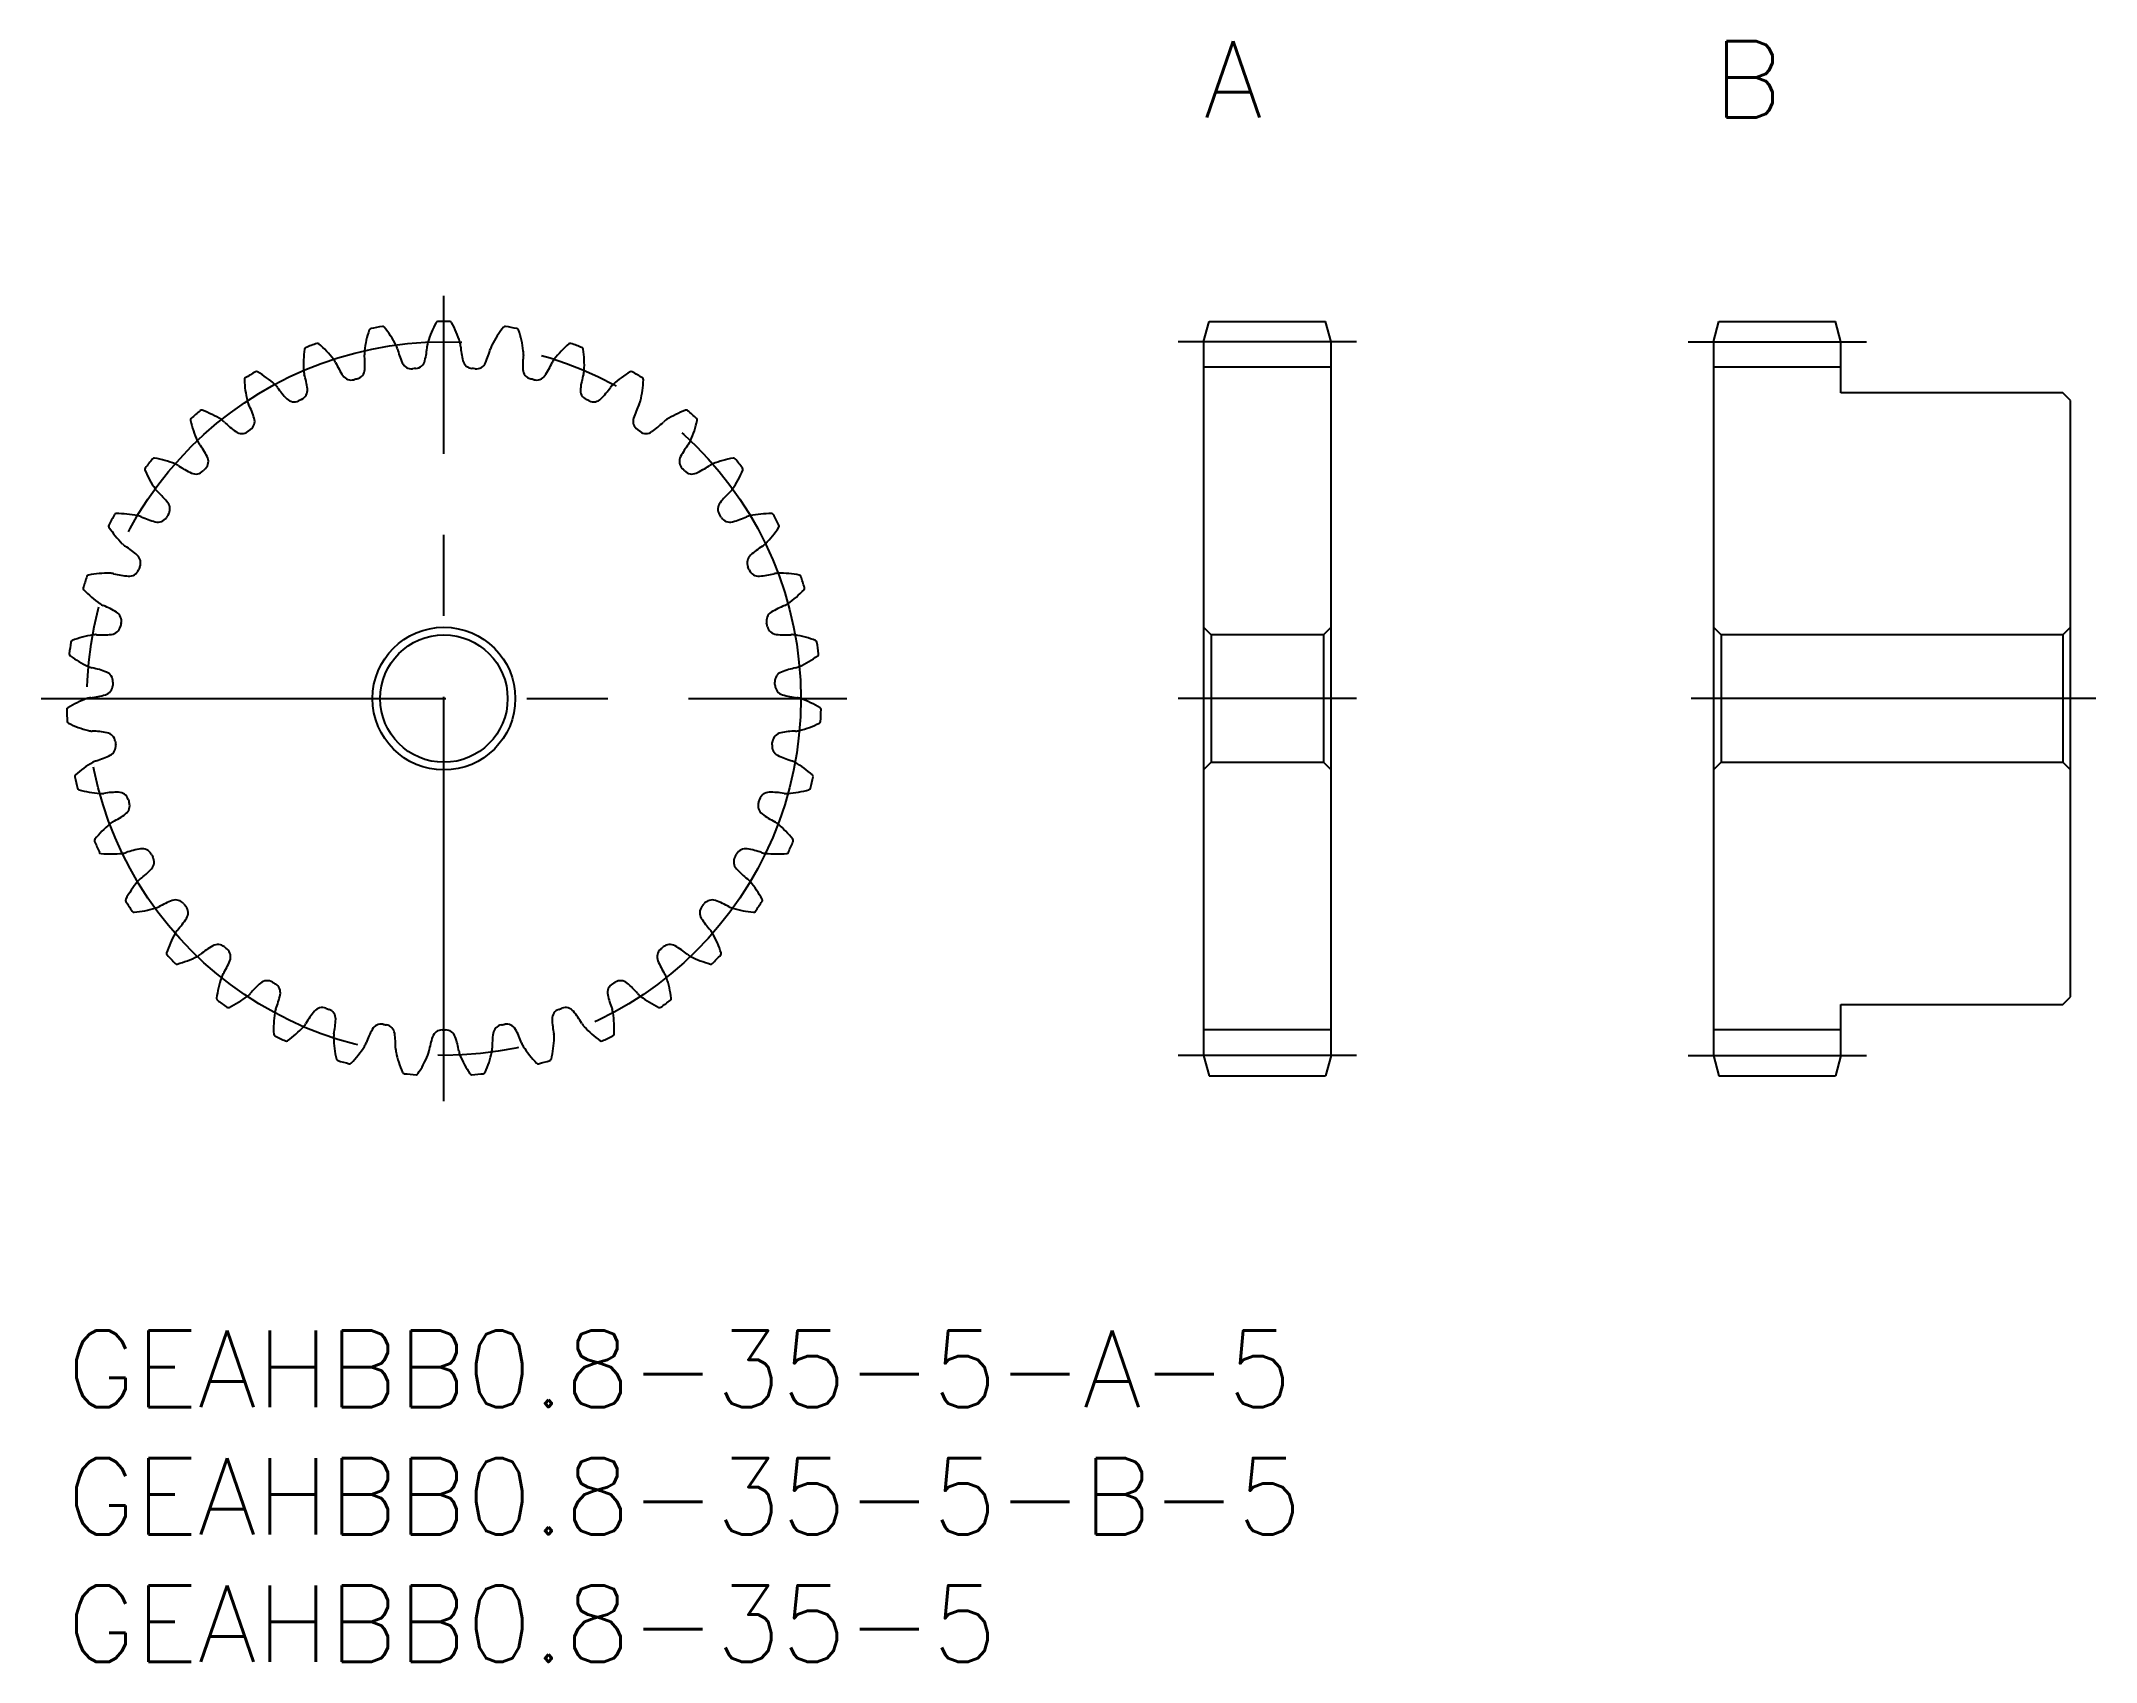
# Model space of a CAD drawing. Extents: x -1 to 79.6, y -13 to 50.6.
import ezdxf

# ---------------------------------------------------------------- set-up
doc = ezdxf.new("R2010")
doc.units = 0
doc.header["$LTSCALE"] = 0.5
doc.linetypes.add('CENTER', pattern=[50.8, 31.75, -6.35, 6.35, -6.35])
for name, color, linetype in [('MSM_CENTER', 1, 'CENTER'), ('MSM_CONTINUOUS', 7, 'CONTINUOUS'), ('MSM_PART_NUMBER', 7, 'CONTINUOUS')]:
    doc.layers.add(name, color=color, linetype=linetype)
doc.styles.get("Standard").update_dxf_attribs({"font": 'txt.shx', "height": 1, "bigfont": 'bigfont.shx'})

# ---------------------------------------------------------------- blocks, each defined once
blk = doc.blocks.new('*U2')
at = {"layer": 'MSM_PART_NUMBER'}
blk.add_text('A', height=3, dxfattribs=at).set_placement((44.6, 47.6))
blk = doc.blocks.new('*U3')
at = {"layer": 'MSM_PART_NUMBER'}
blk.add_text('GEAHBB0.8-35-5-A-5', height=3, dxfattribs=at).set_placement((0, -3))
blk = doc.blocks.new('*U4')
at = {"layer": 'MSM_PART_NUMBER'}
blk.add_text('GEAHBB0.8-35-5-B-5', height=3, dxfattribs=at).set_placement((0, -8))
blk = doc.blocks.new('*U5')
at = {"layer": 'MSM_PART_NUMBER'}
blk.add_text('GEAHBB0.8-35-5', height=3, dxfattribs=at).set_placement((0, -13))
blk = doc.blocks.new('*U6')
at = {"layer": 'MSM_PART_NUMBER'}
blk.add_text('B', height=3, dxfattribs=at).set_placement((64.6, 47.6))

msp = doc.modelspace()

# ---------------------------------------------------------------- linework, layer by layer
at = {"layer": 'MSM_CENTER'}
for p, q in [((14.8, 9), (14.8, 40.6)), ((50.6, 38.8), (43.6, 38.8)), ((63.6, 38.8), (70.6, 38.8)), ((-1, 24.8), (30.6, 24.8)), ((50.6, 24.8), (43.6, 24.8)), ((79.6, 24.8), (63.6, 24.8)), ((50.6, 10.8), (43.6, 10.8)), ((63.6, 10.8), (70.6, 10.8))]:
    msp.add_line(p, q, dxfattribs=at)
msp.add_circle((14.8, 24.8), 14, dxfattribs=at)
at = {"layer": 'MSM_CONTINUOUS'}
for p, q in [((44.6, 38.8), (44.814, 39.6)), ((44.814, 39.6), (49.386, 39.6)), ((49.6, 38.8), (49.386, 39.6)), ((64.6, 38.8), (64.814, 39.6)), ((64.814, 39.6), (69.386, 39.6)), ((69.6, 38.8), (69.386, 39.6)), ((44.6, 38.8), (44.6, 10.8)), ((49.6, 10.8), (49.6, 38.8)), ((64.6, 38.8), (64.6, 10.8)), ((69.6, 36.8), (69.6, 38.8)), ((49.6, 37.8), (44.6, 37.8)), ((69.6, 37.8), (64.6, 37.8)), ((78.3, 36.8), (69.6, 36.8)), ((78.6, 36.5), (78.3, 36.8)), ((78.6, 13.1), (78.6, 36.5)), ((44.6, 27.6), (44.9, 27.3)), ((49.3, 27.3), (49.6, 27.6)), ((64.6, 27.6), (64.9, 27.3)), ((78.3, 27.3), (78.6, 27.6)), ((44.9, 27.3), (44.9, 22.3)), ((49.3, 27.3), (44.9, 27.3)), ((49.3, 27.3), (49.3, 22.3)), ((64.9, 27.3), (64.9, 22.3)), ((78.3, 27.3), (64.9, 27.3)), ((78.3, 27.3), (78.3, 22.3)), ((44.9, 22.3), (44.6, 22)), ((44.9, 22.3), (49.3, 22.3)), ((49.6, 22), (49.3, 22.3)), ((64.9, 22.3), (64.6, 22)), ((64.9, 22.3), (78.3, 22.3)), ((78.6, 22), (78.3, 22.3)), ((78.3, 12.8), (78.6, 13.1)), ((69.6, 10.8), (69.6, 12.8)), ((69.6, 12.8), (78.3, 12.8)), ((49.6, 11.8), (44.6, 11.8)), ((69.6, 11.8), (64.6, 11.8)), ((44.6, 10.8), (44.814, 10)), ((49.6, 10.8), (49.386, 10)), ((64.6, 10.8), (64.814, 10)), ((69.6, 10.8), (69.386, 10)), ((44.814, 10), (49.386, 10)), ((64.814, 10), (69.386, 10))]:
    msp.add_line(p, q, dxfattribs=at)
for radius in [2.8, 2.5]:
    msp.add_circle((14.8, 24.8), radius, dxfattribs=at)
for centre, radius, start, end in [((18.346, 37.476), 4.375, 151.60234, 162.57143), ((14.568, 39.518), 0.08, 90.90359, 151.60234), ((14.8, 24.8), 14.8, 89.09641, 90.90359), ((15.032, 39.518), 0.08, 28.39766, 89.09642), ((11.254, 37.476), 4.375, 17.42857, 28.39766), ((14.8, 24.8), 14.8, 109.66784, 111.47502), ((9.846, 38.661), 0.08, 48.96909, 109.66783), ((7.026, 35.421), 4.375, 38, 48.96909), ((16.026, 37.905), 4.375, 161.88805, 172.85714), ((11.944, 39.24), 0.08, 101.1893, 161.88805), ((14.8, 24.8), 14.8, 99.38213, 101.1893), ((12.4, 39.323), 0.08, 38.68337, 99.38214), ((9.048, 36.639), 4.375, 27.71429, 38.68337), ((14.8, 38.589), 0.658, 162.57142, 176.05029), ((14.8, 38.589), 0.658, 3.94971, 17.42858), ((20.552, 36.639), 4.375, 141.31663, 152.28572), ((17.2, 39.323), 0.08, 80.61787, 141.31665), ((14.8, 24.8), 14.8, 78.8107, 80.61787), ((17.656, 39.24), 0.08, 18.11195, 78.81073), ((13.574, 37.905), 4.375, 7.14286, 18.11195), ((22.574, 35.421), 4.375, 131.03091, 142), ((19.754, 38.661), 0.08, 70.33216, 131.03093), ((14.8, 24.8), 14.8, 68.52498, 70.33216), ((13.666, 37.913), 4.375, 172.17377, 183.14286), ((9.411, 38.498), 0.08, 111.47502, 172.17377), ((9.955, 37.709), 0.658, 24.52114, 38), ((13.738, 39.435), 3.5, 204.52114, 214.06269), ((12.338, 38.367), 0.658, 172.85714, 186.336), ((8.205, 37.908), 3.5, 356.79445, 6.336), ((12.338, 38.367), 0.658, 14.23543, 27.71429), ((16.369, 39.39), 3.5, 194.23543, 203.77697), ((13.532, 38.14), 0.4, 203.77697, 275.43119), ((13.666, 38.152), 0.4, 274.85455, 346.50873), ((10.652, 38.875), 3.5, 346.50874, 356.05029), ((18.948, 38.875), 3.5, 183.94971, 193.49126), ((15.934, 38.152), 0.4, 193.49125, 265.14541), ((16.068, 38.14), 0.4, 264.56884, 336.22303), ((13.231, 39.39), 3.5, 336.22303, 345.76457), ((17.262, 38.367), 0.658, 152.28572, 165.76457), ((21.395, 37.908), 3.5, 173.664, 183.20555), ((17.262, 38.367), 0.658, 353.664, 7.14286), ((15.862, 39.435), 3.5, 325.93731, 335.47886), ((19.645, 37.709), 0.658, 142, 155.47886), ((20.189, 38.498), 0.08, 7.82623, 68.52502), ((15.934, 37.913), 4.375, 356.85714, 7.82623), ((7.052, 37.316), 0.08, 121.76073, 182.45948), ((11.343, 37.5), 4.375, 182.45948, 193.42857), ((14.8, 24.8), 14.8, 119.95356, 121.76073), ((7.45, 37.554), 0.08, 59.2548, 119.95354), ((5.255, 33.863), 4.375, 48.28571, 59.2548), ((7.728, 36.637), 0.658, 34.80686, 48.28572), ((9.955, 37.709), 0.658, 183.14285, 196.62171), ((5.97, 36.52), 3.5, 7.08017, 16.62172), ((11.17, 37.699), 0.4, 214.06268, 285.71684), ((14.8, 24.8), 13, 105.14027, 105.71687), ((11.3, 37.735), 0.4, 285.14027, 356.79444), ((14.8, 24.8), 13, 94.85456, 95.43116), ((14.8, 24.8), 13, 84.56884, 85.14544), ((18.3, 37.735), 0.4, 183.20556, 254.85973), ((14.8, 24.8), 13, 74.28313, 74.85973), ((18.43, 37.699), 0.4, 254.28313, 325.93731), ((23.63, 36.52), 3.5, 163.37828, 172.91983), ((19.645, 37.709), 0.658, 343.37829, 356.85715), ((21.872, 36.637), 0.658, 131.71429, 145.19314), ((24.345, 33.863), 4.375, 120.7452, 131.71429), ((22.15, 37.554), 0.08, 60.04644, 120.74522), ((14.8, 24.8), 14.8, 58.23927, 60.04644), ((18.257, 37.5), 4.375, 346.57143, 357.54052), ((22.548, 37.316), 0.08, 357.54052, 58.2393), ((7.728, 36.637), 0.658, 193.42857, 206.90743), ((4.02, 34.755), 3.5, 17.36588, 26.90743), ((11.142, 39.011), 3.5, 214.80685, 224.3484), ((8.925, 36.844), 0.4, 224.34839, 296.00262), ((14.8, 24.8), 13, 115.42599, 116.00258), ((9.047, 36.902), 0.4, 295.42598, 7.08016), ((20.553, 36.902), 0.4, 172.91985, 244.57401), ((14.8, 24.8), 13, 63.99741, 64.57401), ((20.675, 36.844), 0.4, 243.99741, 315.65161), ((18.458, 39.011), 3.5, 315.6516, 325.19315), ((25.58, 34.755), 3.5, 153.09257, 162.63412), ((21.872, 36.637), 0.658, 333.09257, 346.57143), ((4.942, 35.731), 0.08, 132.04644, 192.7452), ((9.131, 36.679), 4.375, 192.7452, 203.71429), ((14.8, 24.8), 14.8, 130.23927, 132.04644), ((5.291, 36.037), 0.08, 69.54052, 130.23928), ((3.79, 32.012), 4.375, 58.57143, 69.54052), ((5.728, 35.184), 0.658, 45.09257, 58.57143), ((8.663, 38.129), 3.5, 225.09257, 234.63412), ((6.978, 35.68), 0.4, 305.7117, 17.36587), ((22.622, 35.68), 0.4, 162.63413, 234.2883), ((20.937, 38.129), 3.5, 305.36588, 314.90743), ((23.872, 35.184), 0.658, 121.42858, 134.90743), ((25.81, 32.012), 4.375, 110.45948, 121.42857), ((24.309, 36.037), 0.08, 49.76073, 110.4595), ((14.8, 24.8), 14.8, 47.95356, 49.76073), ((20.469, 36.679), 4.375, 336.28571, 347.2548), ((24.658, 35.731), 0.08, 347.2548, 47.95359), ((5.728, 35.184), 0.658, 203.71428, 217.19314), ((2.415, 32.67), 3.5, 27.6516, 37.19315), ((6.869, 35.601), 0.4, 234.63411, 306.28833), ((14.8, 24.8), 13, 125.7117, 126.2883), ((14.8, 24.8), 13, 53.7117, 54.2883), ((22.731, 35.601), 0.4, 233.7117, 305.36588), ((27.185, 32.67), 3.5, 142.80685, 152.3484), ((23.872, 35.184), 0.658, 322.80686, 336.28572), ((14.8, 24.8), 14.8, 140.52498, 142.33216), ((3.438, 34.158), 0.08, 79.82623, 140.525), ((2.679, 29.931), 4.375, 68.85714, 79.82623), ((4.02, 33.397), 0.658, 55.37829, 68.85715), ((6.382, 36.819), 3.5, 235.37828, 244.91983), ((5.161, 34.109), 0.4, 315.99742, 27.65158), ((24.439, 34.109), 0.4, 152.34842, 224.00259), ((23.218, 36.819), 3.5, 295.08017, 304.62172), ((25.58, 33.397), 0.658, 111.14286, 124.62171), ((26.921, 29.931), 4.375, 100.17377, 111.14286), ((26.162, 34.158), 0.08, 39.47502, 100.17379), ((14.8, 24.8), 14.8, 37.66784, 39.47502), ((3.148, 33.795), 0.08, 142.33216, 203.03091), ((7.101, 35.475), 4.375, 203.03091, 214), ((5.068, 34.011), 0.4, 244.91982, 316.57405), ((14.8, 24.8), 13, 135.99741, 136.57401), ((14.8, 24.8), 13, 43.42599, 44.00259), ((24.532, 34.011), 0.4, 223.42599, 295.08017), ((22.499, 35.475), 4.375, 326, 336.96909), ((26.452, 33.795), 0.08, 336.96909, 37.66787), ((4.02, 33.397), 0.658, 214, 227.47886), ((1.209, 30.332), 3.5, 37.93731, 47.47886), ((3.654, 32.238), 0.4, 326.28313, 37.9373), ((25.946, 32.238), 0.4, 142.0627, 213.71687), ((28.391, 30.332), 3.5, 132.52114, 142.06269), ((25.58, 33.397), 0.658, 312.52114, 326), ((1.729, 31.57), 0.08, 152.61787, 213.31663), ((14.8, 24.8), 14.8, 150.8107, 152.61787), ((5.318, 33.929), 4.375, 213.31663, 224.28571), ((1.949, 31.979), 0.08, 90.11195, 150.81071), ((1.958, 27.684), 4.375, 79.14286, 90.11195), ((2.658, 31.334), 0.658, 65.664, 79.14286), ((4.371, 35.123), 3.5, 245.664, 255.20554), ((3.58, 32.126), 0.4, 255.20554, 326.85976), ((14.8, 24.8), 13, 146.28313, 146.85973), ((14.8, 24.8), 13, 33.14027, 33.71687), ((26.02, 32.126), 0.4, 213.14027, 284.79447), ((25.229, 35.123), 3.5, 284.79446, 294.336), ((26.942, 31.334), 0.658, 100.85715, 114.336), ((27.642, 27.684), 4.375, 89.88805, 100.85714), ((24.282, 33.929), 4.375, 315.71429, 326.68337), ((27.651, 31.979), 0.08, 29.1893, 89.88807), ((14.8, 24.8), 14.8, 27.38213, 29.1893), ((27.871, 31.57), 0.08, 326.68337, 27.38215), ((2.658, 31.334), 0.658, 224.28571, 237.76457), ((0.44, 27.817), 3.5, 48.22302, 57.76457), ((29.16, 27.817), 3.5, 122.23543, 131.77698), ((26.942, 31.334), 0.658, 302.23543, 315.71429), ((2.452, 30.004), 0.4, 265.49125, 337.14548), ((2.505, 30.128), 0.4, 336.56885, 48.22302), ((14.8, 24.8), 13, 156.56884, 157.14544), ((27.095, 30.128), 0.4, 131.77699, 203.43116), ((14.8, 24.8), 13, 22.85456, 23.43116), ((27.148, 30.004), 0.4, 202.85456, 274.50875), ((0.73, 29.127), 0.08, 162.90359, 223.60234), ((14.8, 24.8), 14.8, 161.09641, 162.90359), ((3.841, 32.089), 4.375, 223.60234, 234.57143), ((0.874, 29.569), 0.08, 100.39766, 161.09643), ((1.649, 25.344), 4.375, 89.42857, 100.39766), ((1.686, 29.061), 0.658, 75.94971, 89.42858), ((2.696, 33.095), 3.5, 255.94971, 265.49126), ((26.904, 33.095), 3.5, 274.50874, 284.05029), ((27.914, 29.061), 0.658, 90.57143, 104.05029), ((27.951, 25.344), 4.375, 79.60234, 90.57143), ((25.759, 32.089), 4.375, 305.42857, 316.39766), ((28.726, 29.569), 0.08, 18.90359, 79.60236), ((14.8, 24.8), 14.8, 17.09641, 18.90359), ((28.87, 29.127), 0.08, 316.39766, 17.09644), ((1.686, 29.061), 0.658, 234.57142, 248.05029), ((0.132, 25.204), 3.5, 58.50874, 68.05029), ((29.468, 25.204), 3.5, 111.94971, 121.49126), ((27.914, 29.061), 0.658, 291.94971, 305.42858), ((1.721, 27.716), 0.4, 275.77696, 347.43119), ((1.751, 27.847), 0.4, 346.85456, 58.50875), ((14.8, 24.8), 13, 166.85456, 167.43116), ((27.849, 27.847), 0.4, 121.49127, 193.14544), ((14.8, 24.8), 13, 12.56884, 13.14544), ((27.879, 27.716), 0.4, 192.56884, 264.22303), ((14.8, 24.8), 14.8, 171.38213, 173.1893), ((0.246, 27.006), 0.08, 110.68337, 171.38214), ((1.763, 22.988), 4.375, 99.71429, 110.68337), ((1.136, 26.651), 0.658, 86.23543, 99.71429), ((1.409, 30.8), 3.5, 266.23543, 275.77697), ((28.191, 30.8), 3.5, 264.22303, 273.76457), ((28.464, 26.651), 0.658, 80.28572, 93.76457), ((27.837, 22.988), 4.375, 69.31663, 80.28572), ((29.354, 27.006), 0.08, 8.61787, 69.31664), ((14.8, 24.8), 14.8, 6.8107, 8.61787), ((0.184, 26.546), 0.08, 173.1893, 233.88805), ((2.715, 30.015), 4.375, 233.88805, 244.85714), ((1.136, 26.651), 0.658, 244.85714, 258.336), ((0.295, 22.578), 3.5, 68.79446, 78.336), ((1.417, 25.469), 0.4, 357.14028, 68.79447), ((28.183, 25.469), 0.4, 111.20556, 182.85973), ((29.305, 22.578), 3.5, 101.664, 111.20555), ((28.464, 26.651), 0.658, 281.664, 295.14286), ((26.885, 30.015), 4.375, 295.14286, 306.11195), ((29.416, 26.546), 0.08, 306.11195, 6.81073), ((1.411, 25.334), 0.4, 286.0627, 357.71691), ((14.8, 24.8), 13, 177.14027, 177.71687), ((14.8, 24.8), 13, 2.28313, 2.85973), ((28.189, 25.334), 0.4, 182.28313, 253.93731), ((0.086, 24.372), 0.08, 120.96909, 181.66785), ((14.8, 24.8), 14.8, 181.66784, 183.47502), ((2.296, 20.689), 4.375, 110, 120.96909), ((1.025, 24.181), 0.658, 96.52114, 110), ((0.553, 28.313), 3.5, 276.52114, 286.06269), ((29.047, 28.313), 3.5, 253.93731, 263.47886), ((28.575, 24.181), 0.658, 69.99999, 83.47886), ((27.304, 20.689), 4.375, 59.03091, 70), ((29.514, 24.372), 0.08, 358.33216, 59.03093), ((14.8, 24.8), 14.8, 356.52498, 358.33216), ((0.107, 23.908), 0.08, 183.47502, 244.17377), ((1.978, 27.774), 4.375, 244.17377, 255.14286), ((1.025, 24.181), 0.658, 255.14285, 268.62171), ((0.925, 20.024), 3.5, 79.08017, 88.62172), ((1.512, 23.068), 0.4, 7.426, 79.08018), ((28.088, 23.068), 0.4, 100.91985, 172.57401), ((28.675, 20.024), 3.5, 91.37828, 100.91983), ((28.575, 24.181), 0.658, 271.37829, 284.85715), ((27.622, 27.774), 4.375, 284.85714, 295.82623), ((29.493, 23.908), 0.08, 295.82623, 356.52501), ((0.155, 25.712), 3.5, 286.80685, 296.3484), ((1.53, 22.934), 0.4, 296.34841, 8.00262), ((14.8, 24.8), 13, 187.42599, 188.00258), ((28.07, 22.934), 0.4, 171.99742, 243.65161), ((14.8, 24.8), 13, 351.99741, 352.57401), ((29.445, 25.712), 3.5, 243.6516, 253.19315), ((0.399, 21.751), 0.08, 131.2548, 191.95357), ((3.231, 18.522), 4.375, 120.28571, 131.2548), ((1.357, 21.732), 0.658, 106.80686, 120.28572), ((28.243, 21.732), 0.658, 59.71427, 73.19314), ((26.369, 18.522), 4.375, 48.7452, 59.71429), ((29.201, 21.751), 0.08, 348.04644, 48.74521), ((14.8, 24.8), 14.8, 191.95356, 193.76073), ((0.503, 21.299), 0.08, 193.76073, 254.45949), ((1.653, 25.437), 4.375, 254.45948, 265.42857), ((1.357, 21.732), 0.658, 265.42857, 278.90743), ((2.001, 17.624), 3.5, 89.36588, 98.90743), ((2.035, 20.723), 0.4, 17.71171, 89.36589), ((27.565, 20.723), 0.4, 90.63413, 162.2883), ((27.599, 17.624), 3.5, 81.09257, 90.63412), ((28.243, 21.732), 0.658, 261.09257, 274.57143), ((27.947, 25.437), 4.375, 274.57143, 285.54052), ((29.097, 21.299), 0.08, 285.54052, 346.2393), ((14.8, 24.8), 14.8, 346.23927, 348.04644), ((0.227, 23.083), 3.5, 297.09257, 306.63412), ((2.077, 20.595), 0.4, 306.63411, 18.28833), ((14.8, 24.8), 13, 197.7117, 198.2883), ((27.523, 20.595), 0.4, 161.7117, 233.36588), ((14.8, 24.8), 13, 341.7117, 342.2883), ((29.373, 23.083), 3.5, 233.36588, 242.90743), ((4.538, 16.558), 4.375, 130.57143, 141.54052), ((2.121, 19.381), 0.658, 117.09257, 130.57143), ((27.479, 19.381), 0.658, 49.42856, 62.90743), ((25.062, 16.558), 4.375, 38.45948, 49.42857), ((1.175, 19.229), 0.08, 141.54052, 202.23929), ((14.8, 24.8), 14.8, 202.23927, 204.04644), ((1.357, 18.802), 0.08, 204.04644, 264.7452), ((1.751, 23.079), 4.375, 264.7452, 275.71429), ((2.121, 19.381), 0.658, 275.71428, 289.19314), ((3.488, 15.453), 3.5, 99.6516, 109.19315), ((2.968, 18.51), 0.4, 27.99742, 99.65161), ((14.8, 24.8), 13, 207.99741, 208.57401), ((3.032, 18.391), 0.4, 316.91984, 28.57405), ((26.568, 18.391), 0.4, 151.42599, 223.08018), ((14.8, 24.8), 13, 331.42599, 332.00259), ((26.632, 18.51), 0.4, 80.34842, 152.00259), ((26.112, 15.453), 3.5, 70.80685, 80.3484), ((27.479, 19.381), 0.658, 250.80686, 264.28572), ((27.849, 23.079), 4.375, 264.28571, 275.2548), ((28.243, 18.802), 0.08, 275.2548, 335.95358), ((14.8, 24.8), 14.8, 335.95356, 337.76073), ((28.425, 19.229), 0.08, 337.76073, 38.45949), ((0.768, 20.508), 3.5, 307.37828, 316.91983), ((28.832, 20.508), 3.5, 223.08017, 232.62172), ((6.175, 14.858), 4.375, 140.85714, 151.82623), ((3.292, 17.204), 0.658, 127.37829, 140.85715), ((26.308, 17.204), 0.658, 39.14285, 52.62171), ((23.425, 14.858), 4.375, 28.17377, 39.14286), ((2.389, 16.886), 0.08, 151.82623, 212.525), ((14.8, 24.8), 14.8, 212.52498, 214.33216), ((2.644, 16.498), 0.08, 214.33216, 275.03091), ((2.268, 20.777), 4.375, 275.03091, 286), ((3.292, 17.204), 0.658, 286, 299.47886), ((5.339, 13.584), 3.5, 109.93731, 119.47886), ((4.282, 16.498), 0.4, 38.28314, 109.93733), ((1.76, 18.072), 3.5, 317.664, 327.20555), ((14.8, 24.8), 13, 218.28313, 218.85973), ((4.366, 16.393), 0.4, 327.20555, 38.85976), ((25.234, 16.393), 0.4, 141.14027, 212.79447), ((27.84, 18.072), 3.5, 212.79446, 222.336), ((14.8, 24.8), 13, 321.14027, 321.71687), ((25.318, 16.498), 0.4, 70.0627, 141.71687), ((24.261, 13.584), 3.5, 60.52114, 70.06269), ((26.308, 17.204), 0.658, 240.52114, 254), ((27.332, 20.777), 4.375, 254, 264.96909), ((26.956, 16.498), 0.08, 264.96909, 325.66787), ((14.8, 24.8), 14.8, 325.66784, 327.47502), ((27.211, 16.886), 0.08, 327.47502, 28.17378), ((8.089, 13.477), 4.375, 151.14286, 162.11195), ((4.834, 15.271), 0.658, 137.664, 151.14286), ((24.766, 15.271), 0.658, 28.85714, 42.336), ((21.511, 13.477), 4.375, 17.88805, 28.85714), ((4.001, 14.797), 0.08, 162.11195, 222.81072), ((14.8, 24.8), 14.8, 222.8107, 224.61787), ((3.188, 18.603), 4.375, 285.31663, 296.28571), ((4.834, 15.271), 0.658, 296.28571, 309.76457), ((7.493, 12.075), 3.5, 120.22303, 129.76457), ((5.933, 14.753), 0.4, 48.56885, 120.22304), ((3.171, 15.851), 3.5, 327.94971, 337.49126), ((14.8, 24.8), 13, 228.56884, 229.14544), ((6.035, 14.665), 0.4, 337.49127, 49.14548), ((23.565, 14.665), 0.4, 130.85456, 202.50875), ((26.429, 15.851), 3.5, 202.50874, 212.05029), ((14.8, 24.8), 13, 310.85456, 311.43116), ((23.667, 14.753), 0.4, 59.77699, 131.43116), ((22.107, 12.075), 3.5, 50.23543, 59.77698), ((24.766, 15.271), 0.658, 230.23543, 243.71429), ((26.412, 18.603), 4.375, 243.71429, 254.68337), ((14.8, 24.8), 14.8, 315.38213, 317.1893), ((25.599, 14.797), 0.08, 317.1893, 17.88806), ((4.322, 14.461), 0.08, 224.61787, 285.31663), ((10.218, 12.461), 4.375, 161.42857, 172.39766), ((6.695, 13.645), 0.658, 147.94971, 161.42858), ((7.869, 13.332), 0.4, 58.85456, 130.50875), ((21.731, 13.332), 0.4, 49.49127, 121.14544), ((22.905, 13.645), 0.658, 18.57142, 32.05029), ((19.382, 12.461), 4.375, 7.60234, 18.57143), ((25.278, 14.461), 0.08, 254.68337, 315.38215), ((5.961, 13.029), 0.08, 172.39766, 233.09643), ((14.8, 24.8), 14.8, 233.09641, 234.90359), ((4.481, 16.63), 4.375, 295.60234, 306.57143), ((6.695, 13.645), 0.658, 306.57142, 320.05029), ((9.883, 10.975), 3.5, 130.50874, 140.05029), ((14.8, 24.8), 13, 238.85456, 239.43116), ((7.985, 13.262), 0.4, 347.77698, 59.43119), ((4.955, 13.919), 3.5, 338.23543, 347.77698), ((21.615, 13.262), 0.4, 120.56884, 192.22303), ((24.645, 13.919), 3.5, 192.22303, 201.76457), ((14.8, 24.8), 13, 300.56884, 301.14544), ((19.717, 10.975), 3.5, 39.94971, 49.49126), ((22.905, 13.645), 0.658, 219.94971, 233.42858), ((25.119, 16.63), 4.375, 233.42857, 244.39766), ((14.8, 24.8), 14.8, 305.09641, 306.90359), ((23.639, 13.029), 0.08, 306.90359, 7.60235), ((6.337, 12.756), 0.08, 234.90359, 295.60235), ((12.495, 11.841), 4.375, 171.71429, 182.68337), ((8.817, 12.377), 0.658, 158.23543, 171.71429), ((12.431, 10.319), 3.5, 140.79446, 150.336), ((10.029, 12.278), 0.4, 69.14028, 140.79446), ((14.8, 24.8), 13, 249.14027, 249.71687), ((10.155, 12.231), 0.4, 358.0627, 69.71687), ((7.057, 12.336), 3.5, 348.52114, 358.06269), ((19.445, 12.231), 0.4, 110.28313, 181.93732), ((22.543, 12.336), 3.5, 181.93731, 191.47886), ((14.8, 24.8), 13, 290.28313, 290.85973), ((19.571, 12.278), 0.4, 39.20556, 110.85973), ((17.169, 10.319), 3.5, 29.664, 39.20555), ((20.783, 12.377), 0.658, 8.28571, 21.76457), ((17.105, 11.841), 4.375, 357.31663, 8.28571), ((23.263, 12.756), 0.08, 244.39766, 305.09643), ((8.205, 11.64), 0.08, 182.68337, 243.38215), ((14.8, 24.8), 14.8, 243.38213, 245.1893), ((8.623, 11.439), 0.08, 245.1893, 305.88807), ((6.105, 14.918), 4.375, 305.88805, 316.85714), ((8.817, 12.377), 0.658, 316.85714, 330.336), ((11.132, 11.508), 0.658, 168.52114, 182), ((14.846, 11.638), 4.375, 182, 192.96909), ((11.132, 11.508), 0.658, 327.14285, 340.62171), ((15.054, 10.128), 3.5, 151.08017, 160.62172), ((12.341, 11.628), 0.4, 79.42599, 151.08018), ((14.8, 24.8), 13, 259.42599, 260.00259), ((12.474, 11.603), 0.4, 8.34841, 80.00259), ((9.407, 11.153), 3.5, 358.80685, 8.3484), ((17.67, 10.41), 3.5, 161.36588, 170.90743), ((14.733, 11.4), 0.4, 89.7117, 161.36589), ((14.8, 24.8), 13, 269.7117, 270.2883), ((14.867, 11.4), 0.4, 18.63413, 90.2883), ((11.93, 10.41), 3.5, 9.09257, 18.63412), ((20.193, 11.153), 3.5, 171.6516, 181.19315), ((17.126, 11.603), 0.4, 99.99742, 171.65161), ((14.8, 24.8), 13, 279.99741, 280.57401), ((17.259, 11.628), 0.4, 28.91984, 100.57401), ((14.546, 10.128), 3.5, 19.37828, 28.91983), ((18.468, 11.508), 0.658, 199.37829, 212.85715), ((14.754, 11.638), 4.375, 347.03091, 358), ((18.468, 11.508), 0.658, 358, 11.47886), ((20.783, 12.377), 0.658, 209.664, 223.14286), ((23.495, 14.918), 4.375, 223.14286, 234.11195), ((20.977, 11.439), 0.08, 234.11195, 294.81072), ((14.8, 24.8), 14.8, 294.8107, 296.61787), ((21.395, 11.64), 0.08, 296.61787, 357.31663), ((10.661, 10.674), 0.08, 192.96909, 253.66786), ((14.8, 24.8), 14.8, 253.66784, 255.47502), ((11.108, 10.55), 0.08, 255.47502, 316.17378), ((8.01, 13.525), 4.375, 316.17377, 327.14286), ((13.564, 11.067), 0.658, 178.80686, 192.28572), ((17.196, 11.858), 4.375, 192.28571, 203.2548), ((10.132, 12.493), 4.375, 326.45948, 337.42857), ((13.564, 11.067), 0.658, 337.42857, 350.90743), ((16.036, 11.067), 0.658, 189.09257, 202.57143), ((19.468, 12.493), 4.375, 202.57143, 213.54052), ((12.404, 11.858), 4.375, 336.7452, 347.71429), ((16.036, 11.067), 0.658, 347.71428, 1.19314), ((21.59, 13.525), 4.375, 212.85714, 223.82623), ((18.492, 10.55), 0.08, 223.82623, 284.52501), ((14.8, 24.8), 14.8, 284.52498, 286.33216), ((18.939, 10.674), 0.08, 286.33216, 347.03092), ((13.249, 10.162), 0.08, 203.2548, 263.95358), ((14.8, 24.8), 14.8, 263.95356, 265.76073), ((13.712, 10.12), 0.08, 265.76073, 326.45949), ((15.888, 10.12), 0.08, 213.54052, 274.2393), ((14.8, 24.8), 14.8, 274.23927, 276.04644), ((16.351, 10.162), 0.08, 276.04644, 336.7452)]:
    msp.add_arc(centre, radius, start, end, dxfattribs=at)

# ---------------------------------------------------------------- block references
for name in ['*U2', '*U6', '*U3', '*U4', '*U5']:
    msp.add_blockref(name, (0, 0), dxfattribs=at)

doc.saveas('drawing.dxf')
